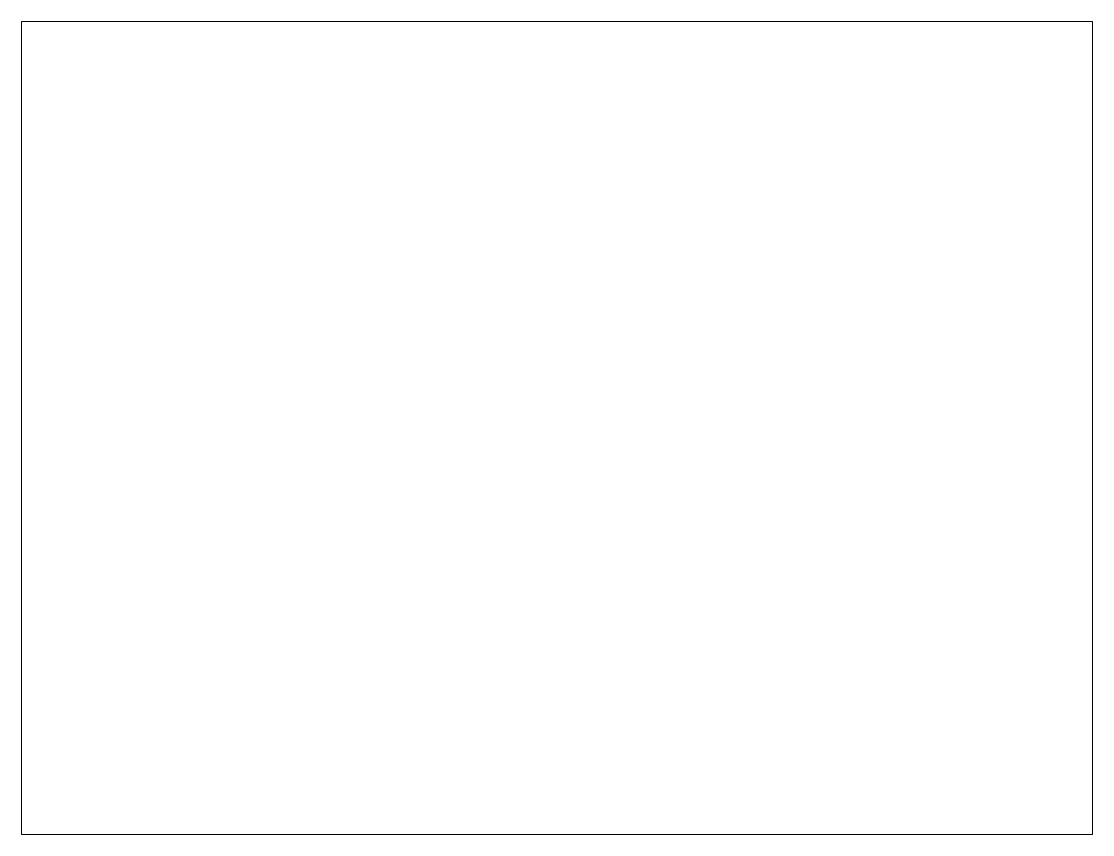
# Paper-space layout 'Layout2' of a CAD drawing. Header units: feet. Extents: x 26 to 231, y 20 to 176.
# The model-space entities are those that its viewports show. They can reach past a viewport. Long polylines and large blocks are cut down to what shows.
import ezdxf

# ---------------------------------------------------------------- set-up
doc = ezdxf.new("R2010")
doc.units = ezdxf.units.FT
doc.styles.get("Standard").update_dxf_attribs({"font": 'arial.ttf'})

msp = doc.modelspace()

# ---------------------------------------------------------------- texts
msp.add_attdef('PART_CATOGORY', (688471, 2065457), '', height=2.5)

psp = doc.layouts.new('Layout2')

# ---------------------------------------------------------------- viewports
at = {"layer": '0'}
psp.add_viewport(center=(128.5, 97.5), size=(205.6, 156), view_center_point=(529819.27, 1103771.36), view_height=2064089.6239, dxfattribs=at)

doc.saveas('drawing.dxf')
